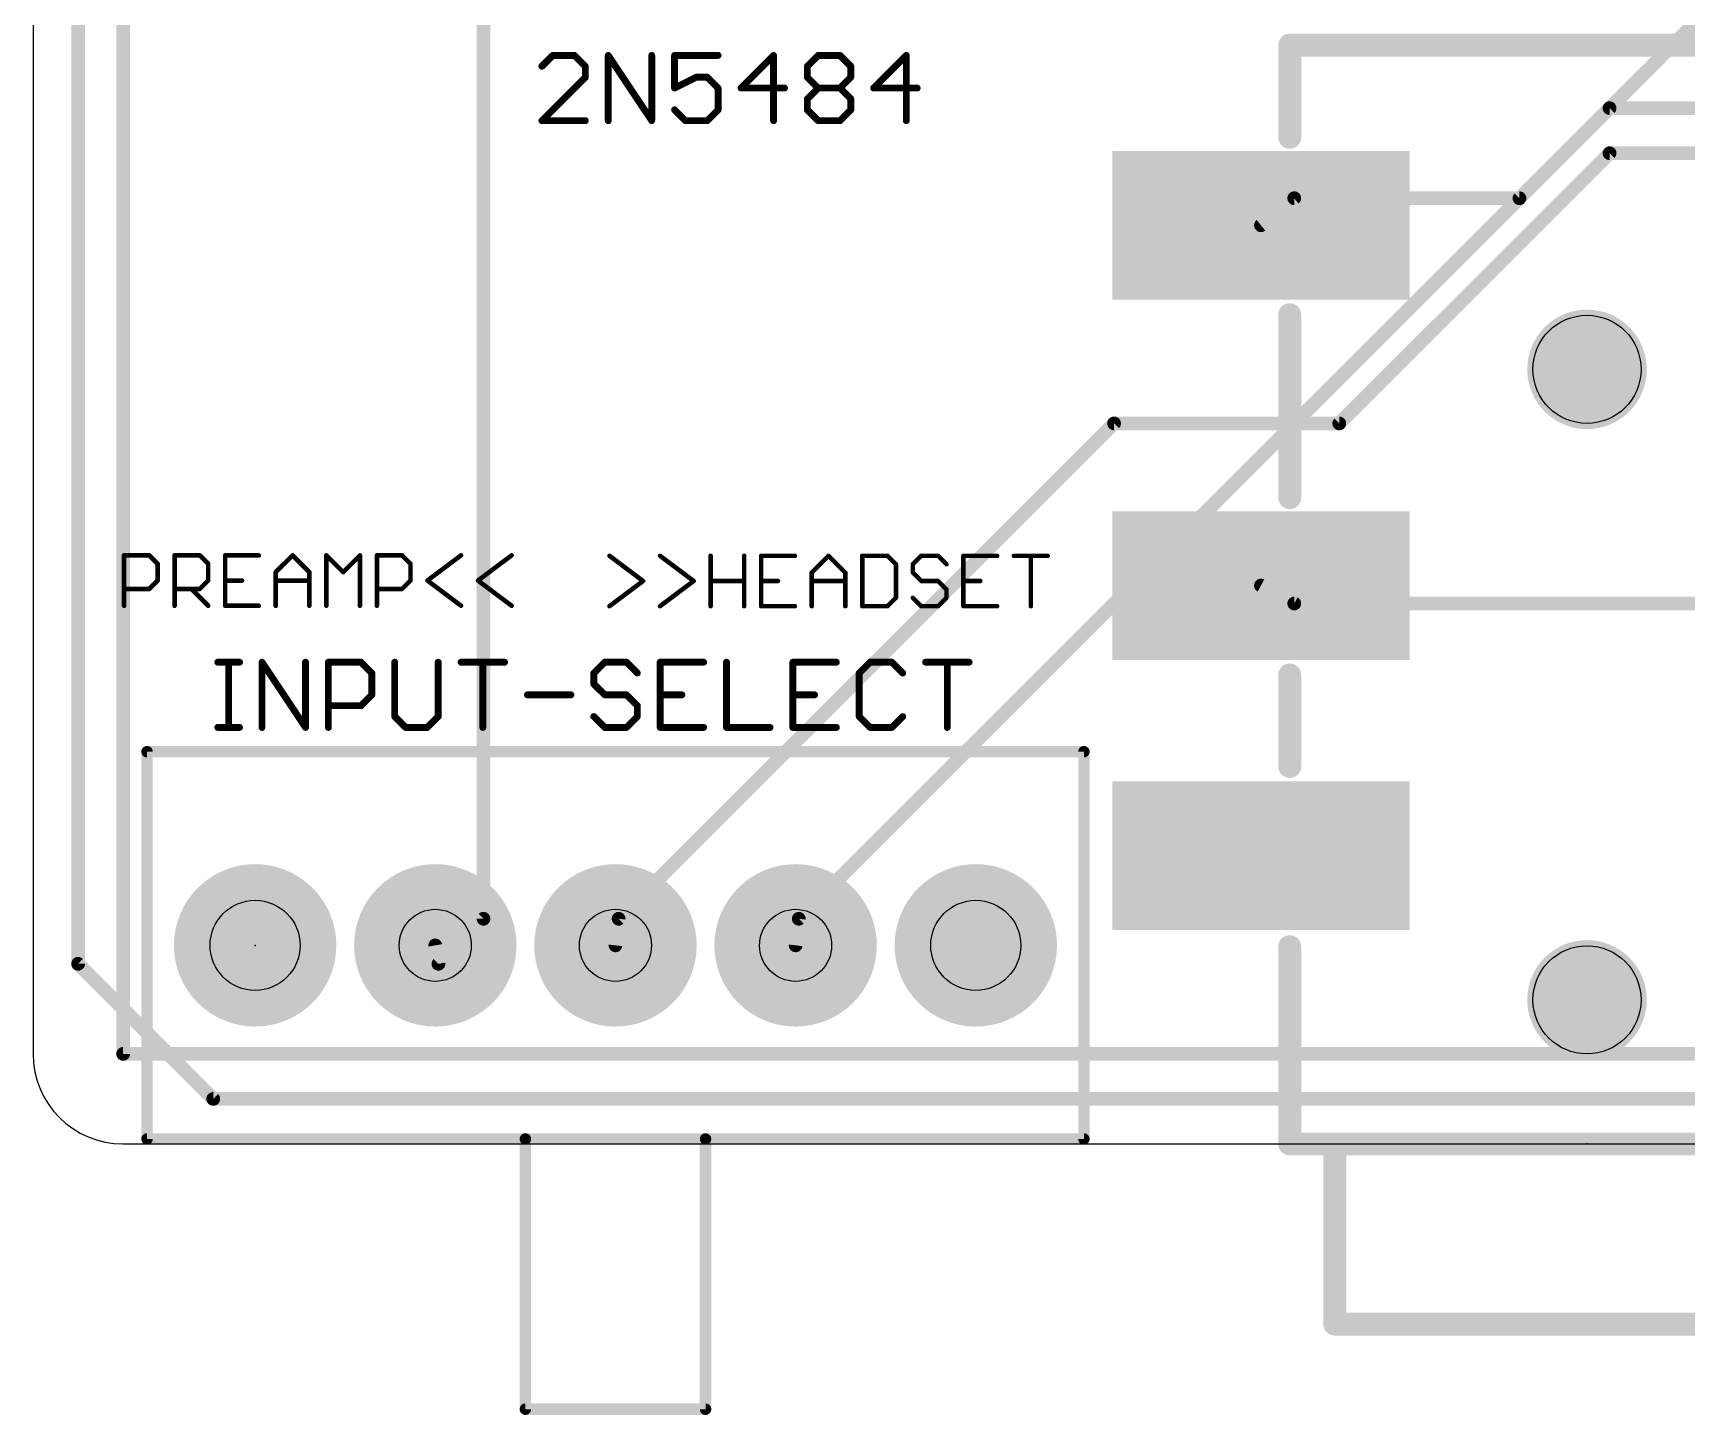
# Model space of a CAD drawing. Extents: x 0 to 63.2, y -3 to 36.
# Drawn here: x 0 to 18.36, y -3.01 to 12.33 of the extents above; entities that cross this region are included whole.
import ezdxf

# ---------------------------------------------------------------- set-up
doc = ezdxf.new("R2010")
doc.units = 0
for name, color, linetype in [('1', 22, 'CONTINUOUS'), ('16', 175, 'CONTINUOUS'), ('17', 82, 'CONTINUOUS'), ('20', 7, 'CONTINUOUS'), ('21', 253, 'CONTINUOUS'), ('23', 7, 'CONTINUOUS'), ('25', 253, 'CONTINUOUS'), ('29', 253, 'CONTINUOUS'), ('30', 253, 'CONTINUOUS'), ('31', 253, 'CONTINUOUS'), ('44', 253, 'CONTINUOUS'), ('51', 253, 'CONTINUOUS')]:
    doc.layers.add(name, color=color, linetype=linetype)

# ---------------------------------------------------------------- blocks, each defined once
blk = doc.blocks.new('RECT')
blk.add_solid([(-0.5, -0.5), (0.5, -0.5), (-0.5, 0.5), (0.5, 0.5)])
blk = doc.blocks.new('ROUNDP')
at = {"const_width": 0.5}
blk.add_lwpolyline([(0, -0.25, 1), (0, 0.25, 1), (0, -0.25)], format="xyb", dxfattribs=at)

msp = doc.modelspace()

# ---------------------------------------------------------------- linework, layer by layer
at = {"layer": '1', "const_width": 0.1524}
for points in [[(1, 29), (1, 1)], [(5, 2.5), (5, 14)], [(19, 13), (16.5, 10.5)], [(14.5, 8), (17.5, 11)], [(17.5, 11), (20.5, 11)], [(14, 10.5), (13.6305, 10.2)], [(16.5, 10.5), (14, 10.5)], [(6.5, 2.5), (12, 8)], [(12, 8), (14.5, 8)], [(14, 6), (13.6305, 6.2)], [(29.5, 6), (14, 6)], [(4.5, 2), (5, 2.5)], [(6.5, 2.5), (6.465, 2.205)], [(4.5, 2), (4.465, 2.205)], [(1, 1), (62, 1)]]:
    msp.add_lwpolyline(points, dxfattribs=at)
at = {"layer": '1', "const_width": 0.0762}
for points in [[(17.5, 11.0381, 1), (17.5, 10.9619)], [(17.5269, 10.9731, 1), (17.4731, 11.0269)], [(14, 10.5381, 1), (14, 10.4619)], [(14.024, 10.4704, 1), (13.976, 10.5296)], [(16.4731, 10.5269, 1), (16.5269, 10.4731)], [(16.5, 10.4619, 1), (16.5, 10.5381)], [(13.6065, 10.2296, 1), (13.6545, 10.1704)], [(12, 8.0381, 1), (12, 7.9619)], [(12.0269, 7.9731, 1), (11.9731, 8.0269)], [(14.4731, 8.0269, 1), (14.5269, 7.9731)], [(14.5, 7.9619, 1), (14.5, 8.0381)], [(13.6486, 6.2335, 1), (13.6124, 6.1665)], [(14, 6.0381, 1), (14, 5.9619)], [(13.9819, 5.9665, 1), (14.0181, 6.0335)], [(5.0269, 2.4731, 1), (4.9731, 2.5269)], [(6.5378, 2.4955, 1), (6.4622, 2.5045)], [(4.9619, 2.5, 1), (5.0381, 2.5)], [(6.4731, 2.5269, 1), (6.5269, 2.4731)], [(4.5026, 2.2114, 1), (4.4274, 2.1986)], [(6.4272, 2.2095, 1), (6.5028, 2.2005)], [(4.4731, 2.0269, 1), (4.5269, 1.9731)], [(4.4624, 1.9936, 1), (4.5376, 2.0064)], [(1, 1.0381, 1), (1, 0.9619)], [(0.9619, 1, 1), (1.0381, 1)]]:
    msp.add_lwpolyline(points, format="xyb", dxfattribs=at)
at = {"layer": '16', "const_width": 0.1524}
for points in [[(1, 28), (1, 1)], [(0.5, 16.5), (0.5, 2)], [(8.5, 2.5), (17.5, 11.5)], [(17.5, 11.5), (34.5, 11.5)], [(8.5, 2.5), (8.465, 2.205)], [(0.5, 2), (2, 0.5)], [(1, 1), (62, 1)], [(2, 0.5), (22, 0.5)]]:
    msp.add_lwpolyline(points, dxfattribs=at)
at = {"layer": '16', "const_width": 0.0762}
for points in [[(17.5, 11.5381, 1), (17.5, 11.4619)], [(17.5269, 11.4731, 1), (17.4731, 11.5269)], [(8.5378, 2.4955, 1), (8.4622, 2.5045)], [(8.4731, 2.5269, 1), (8.5269, 2.4731)], [(8.4272, 2.2095, 1), (8.5028, 2.2005)], [(0.4619, 2, 1), (0.5381, 2)], [(0.5269, 2.0269, 1), (0.4731, 1.9731)], [(1, 1.0381, 1), (1, 0.9619)], [(0.9619, 1, 1), (1.0381, 1)], [(2, 0.5381, 1), (2, 0.4619)], [(1.9731, 0.4731, 1), (2.0269, 0.5269)]]:
    msp.add_lwpolyline(points, format="xyb", dxfattribs=at)
at = {"layer": '20'}
for p, q in [((0, 29), (0, 1)), ((1, 0), (62, 0))]:
    msp.add_line(p, q, dxfattribs=at)
for centre in [(17.25, 8.6), (17.25, 1.6)]:
    msp.add_circle(centre, 0.6, dxfattribs=at)
msp.add_arc((1, 1), 1, 180, 270, dxfattribs=at)
at = {"layer": '21', "const_width": 0.254}
for points in [[(13.95, 12.2), (20.55, 12.2)], [(13.95, 12.2), (13.95, 11.176)], [(13.95, 7.1755), (13.95, 9.2075)], [(13.95, 4.191), (13.95, 5.207)], [(13.95, 0.5), (13.95, 2.1907)]]:
    msp.add_lwpolyline(points, dxfattribs=at)
at = {"layer": '21', "const_width": 0.127}
for points in [[(13.95, 12.2635, 1), (13.95, 12.1365)], [(14.0135, 12.2, 1), (13.8865, 12.2)], [(13.8865, 11.176, 1), (14.0135, 11.176)], [(14.0135, 9.2075, 1), (13.8865, 9.2075)], [(13.8865, 7.1755, 1), (14.0135, 7.1755)], [(14.0135, 5.207, 1), (13.8865, 5.207)], [(13.8865, 4.191, 1), (14.0135, 4.191)], [(14.0135, 2.1907, 1), (13.8865, 2.1907)], [(13.8865, 0.5, 1), (14.0135, 0.5)]]:
    msp.add_lwpolyline(points, format="xyb", dxfattribs=at)
at = {"layer": '23'}
for p in [(2.465, 2.205), (17.25, 0)]:
    msp.add_point(p, dxfattribs=at)
at = {"layer": '25'}
for points, const_width in [([(5.7688, 12.0855), (5.6481, 11.9648)], 0.0762), ([(6.0103, 12.0855), (5.7688, 12.0855)], 0.0762), ([(6.131, 11.9648), (6.0103, 12.0855)], 0.0762), ([(6.3847, 11.3611), (6.3847, 12.0855)], 0.0762), ([(6.3847, 12.0855), (6.8677, 11.3611)], 0.0762), ([(6.8677, 11.3611), (6.8677, 12.0855)], 0.0762), ([(7.6043, 12.0855), (7.1214, 12.0855)], 0.0762), ([(7.1214, 12.0855), (7.1214, 11.7233)], 0.0762), ([(8.2202, 12.0855), (7.858, 11.7233)], 0.0762), ([(8.2202, 11.3611), (8.2202, 12.0855)], 0.0762), ([(8.5946, 11.9648), (8.7153, 12.0855)], 0.0762), ([(8.7153, 12.0855), (8.9568, 12.0855)], 0.0762), ([(8.9568, 12.0855), (9.0776, 11.9648)], 0.0762), ([(9.6935, 12.0855), (9.3312, 11.7233)], 0.0762), ([(9.6935, 11.3611), (9.6935, 12.0855)], 0.0762), ([(6.131, 11.844), (6.131, 11.9648)], 0.0762), ([(8.5946, 11.844), (8.5946, 11.9648)], 0.0762), ([(9.0776, 11.9648), (9.0776, 11.844)], 0.0762), ([(5.6481, 11.3611), (6.131, 11.844)], 0.0762), ([(7.1214, 11.7233), (7.3628, 11.844)], 0.0762), ([(7.3628, 11.844), (7.4836, 11.844)], 0.0762), ([(7.4836, 11.844), (7.6043, 11.7233)], 0.0762), ([(7.6043, 11.7233), (7.6043, 11.4818)], 0.0762), ([(7.858, 11.7233), (8.3409, 11.7233)], 0.0762), ([(8.7153, 11.7233), (8.5946, 11.844)], 0.0762), ([(8.5946, 11.6026), (8.7153, 11.7233)], 0.0762), ([(8.7153, 11.7233), (8.9568, 11.7233)], 0.0762), ([(9.0776, 11.844), (8.9568, 11.7233)], 0.0762), ([(8.9568, 11.7233), (9.0776, 11.6026)], 0.0762), ([(9.3312, 11.7233), (9.8142, 11.7233)], 0.0762), ([(8.5946, 11.4818), (8.5946, 11.6026)], 0.0762), ([(9.0776, 11.6026), (9.0776, 11.4818)], 0.0762), ([(6.131, 11.3611), (5.6481, 11.3611)], 0.0762), ([(7.2421, 11.3611), (7.1214, 11.4818)], 0.0762), ([(7.4836, 11.3611), (7.2421, 11.3611)], 0.0762), ([(7.6043, 11.4818), (7.4836, 11.3611)], 0.0762), ([(8.7153, 11.3611), (8.5946, 11.4818)], 0.0762), ([(8.9568, 11.3611), (8.7153, 11.3611)], 0.0762), ([(9.0776, 11.4818), (8.9568, 11.3611)], 0.0762), ([(1.0099, 5.9756), (1.0099, 6.5349)], 0.0508), ([(1.0099, 6.5349), (1.2895, 6.5349)], 0.0508), ([(1.2895, 6.5349), (1.3828, 6.4417)], 0.0508), ([(1.3828, 6.4417), (1.3828, 6.2552)], 0.0508), ([(1.5712, 5.9756), (1.5712, 6.5349)], 0.0508), ([(1.5712, 6.5349), (1.8509, 6.5349)], 0.0508), ([(1.8509, 6.5349), (1.9441, 6.4417)], 0.0508), ([(1.9441, 6.4417), (1.9441, 6.2552)], 0.0508), ([(2.5054, 6.5349), (2.1325, 6.5349)], 0.0508), ([(2.1325, 6.5349), (2.1325, 5.9756)], 0.0508), ([(2.6938, 6.3485), (2.8803, 6.5349)], 0.0508), ([(2.8803, 6.5349), (3.0667, 6.3485)], 0.0508), ([(3.2551, 5.9756), (3.2551, 6.5349)], 0.0508), ([(3.2551, 6.5349), (3.4416, 6.3485)], 0.0508), ([(3.4416, 6.3485), (3.628, 6.5349)], 0.0508), ([(3.628, 6.5349), (3.628, 5.9756)], 0.0508), ([(3.8165, 5.9756), (3.8165, 6.5349)], 0.0508), ([(3.8165, 6.5349), (4.0961, 6.5349)], 0.0508), ([(4.0961, 6.5349), (4.1893, 6.4417)], 0.0508), ([(4.1893, 6.4417), (4.1893, 6.2552)], 0.0508), ([(4.7506, 6.5349), (4.3778, 6.2552)], 0.0508), ([(5.3119, 6.5349), (4.9391, 6.2552)], 0.0508), ([(6.3986, 6.5299), (6.7714, 6.2502)], 0.0508), ([(6.9599, 6.5299), (7.3328, 6.2502)], 0.0508), ([(7.5212, 5.9706), (7.5212, 6.5299)], 0.0508), ([(7.8941, 6.5299), (7.8941, 5.9706)], 0.0508), ([(8.4554, 6.5299), (8.0825, 6.5299)], 0.0508), ([(8.0825, 6.5299), (8.0825, 5.9706)], 0.0508), ([(8.6438, 6.3435), (8.8303, 6.5299)], 0.0508), ([(8.8303, 6.5299), (9.0167, 6.3435)], 0.0508), ([(9.2051, 6.5299), (9.2051, 5.9706)], 0.0508), ([(9.4848, 6.5299), (9.2051, 6.5299)], 0.0508), ([(9.578, 6.4367), (9.4848, 6.5299)], 0.0508), ([(9.578, 6.0638), (9.578, 6.4367)], 0.0508), ([(9.8597, 6.5299), (9.7665, 6.4367)], 0.0508), ([(9.7665, 6.4367), (9.7665, 6.3435)], 0.0508), ([(10.0461, 6.5299), (9.8597, 6.5299)], 0.0508), ([(10.1393, 6.4367), (10.0461, 6.5299)], 0.0508), ([(10.7006, 6.5299), (10.3278, 6.5299)], 0.0508), ([(10.3278, 6.5299), (10.3278, 5.9706)], 0.0508), ([(10.8891, 6.5299), (11.2619, 6.5299)], 0.0508), ([(11.0755, 5.9706), (11.0755, 6.5299)], 0.0508), ([(1.3828, 6.2552), (1.2895, 6.162)], 0.0508), ([(1.9441, 6.2552), (1.8509, 6.162)], 0.0508), ([(2.1325, 6.2552), (2.319, 6.2552)], 0.0508), ([(2.6938, 5.9756), (2.6938, 6.3485)], 0.0508), ([(2.6938, 6.2552), (3.0667, 6.2552)], 0.0508), ([(3.0667, 6.3485), (3.0667, 5.9756)], 0.0508), ([(4.1893, 6.2552), (4.0961, 6.162)], 0.0508), ([(4.3778, 6.2552), (4.7506, 5.9756)], 0.0508), ([(4.9391, 6.2552), (5.3119, 5.9756)], 0.0508), ([(6.7714, 6.2502), (6.3986, 5.9706)], 0.0508), ([(7.3328, 6.2502), (6.9599, 5.9706)], 0.0508), ([(7.5212, 6.2502), (7.8941, 6.2502)], 0.0508), ([(8.0825, 6.2502), (8.269, 6.2502)], 0.0508), ([(8.6438, 5.9706), (8.6438, 6.3435)], 0.0508), ([(8.6438, 6.2502), (9.0167, 6.2502)], 0.0508), ([(9.0167, 6.3435), (9.0167, 5.9706)], 0.0508), ([(9.7665, 6.3435), (9.8597, 6.2502)], 0.0508), ([(9.8597, 6.2502), (10.0461, 6.2502)], 0.0508), ([(10.0461, 6.2502), (10.1393, 6.157)], 0.0508), ([(10.3278, 6.2502), (10.5142, 6.2502)], 0.0508), ([(1.2895, 6.162), (1.0099, 6.162)], 0.0508), ([(1.8509, 6.162), (1.5712, 6.162)], 0.0508), ([(1.7576, 6.162), (1.9441, 5.9756)], 0.0508), ([(4.0961, 6.162), (3.8165, 6.162)], 0.0508), ([(9.4848, 5.9706), (9.578, 6.0638)], 0.0508), ([(9.8597, 5.9706), (9.7665, 6.0638)], 0.0508), ([(10.1393, 6.0638), (10.0461, 5.9706)], 0.0508), ([(10.1393, 6.157), (10.1393, 6.0638)], 0.0508), ([(2.1325, 5.9756), (2.5054, 5.9756)], 0.0508), ([(8.0825, 5.9706), (8.4554, 5.9706)], 0.0508), ([(9.2051, 5.9706), (9.4848, 5.9706)], 0.0508), ([(10.0461, 5.9706), (9.8597, 5.9706)], 0.0508), ([(10.3278, 5.9706), (10.7006, 5.9706)], 0.0508), ([(2.0503, 5.3487), (2.2918, 5.3487)], 0.0762), ([(2.171, 4.6243), (2.171, 5.3487)], 0.0762), ([(2.5414, 4.6243), (2.5414, 5.3487)], 0.0762), ([(2.5414, 5.3487), (3.0243, 4.6243)], 0.0762), ([(3.0243, 4.6243), (3.0243, 5.3487)], 0.0762), ([(3.278, 4.6243), (3.278, 5.3487)], 0.0762), ([(3.278, 5.3487), (3.6402, 5.3487)], 0.0762), ([(3.6402, 5.3487), (3.7609, 5.228)], 0.0762), ([(4.0146, 5.3487), (4.0146, 4.745)], 0.0762), ([(4.4976, 4.745), (4.4976, 5.3487)], 0.0762), ([(4.7513, 5.3487), (5.2342, 5.3487)], 0.0762), ([(4.9927, 4.6243), (4.9927, 5.3487)], 0.0762), ([(6.3453, 5.3487), (6.2245, 5.228)], 0.0762), ([(6.5867, 5.3487), (6.3453, 5.3487)], 0.0762), ([(6.7075, 5.228), (6.5867, 5.3487)], 0.0762), ([(7.4441, 5.3487), (6.9611, 5.3487)], 0.0762), ([(6.9611, 5.3487), (6.9611, 4.6243)], 0.0762), ([(7.6978, 5.3487), (7.6978, 4.6243)], 0.0762), ([(8.9173, 5.3487), (8.4344, 5.3487)], 0.0762), ([(8.4344, 5.3487), (8.4344, 4.6243)], 0.0762), ([(9.2918, 5.3487), (9.171, 5.228)], 0.0762), ([(9.5332, 5.3487), (9.2918, 5.3487)], 0.0762), ([(9.654, 5.228), (9.5332, 5.3487)], 0.0762), ([(9.9077, 5.3487), (10.3906, 5.3487)], 0.0762), ([(10.1491, 4.6243), (10.1491, 5.3487)], 0.0762), ([(3.7609, 5.228), (3.7609, 4.9865)], 0.0762), ([(6.2245, 5.228), (6.2245, 5.1072)], 0.0762), ([(6.2245, 5.1072), (6.3453, 4.9865)], 0.0762), ([(9.171, 5.228), (9.171, 4.745)], 0.0762), ([(3.7609, 4.9865), (3.6402, 4.8658)], 0.0762), ([(5.4879, 4.9865), (5.9708, 4.9865)], 0.0762), ([(6.3453, 4.9865), (6.5867, 4.9865)], 0.0762), ([(6.5867, 4.9865), (6.7075, 4.8658)], 0.0762), ([(6.9611, 4.9865), (7.2026, 4.9865)], 0.0762), ([(8.4344, 4.9865), (8.6759, 4.9865)], 0.0762), ([(3.6402, 4.8658), (3.278, 4.8658)], 0.0762), ([(4.0146, 4.745), (4.1354, 4.6243)], 0.0762), ([(4.3768, 4.6243), (4.4976, 4.745)], 0.0762), ([(6.3453, 4.6243), (6.2245, 4.745)], 0.0762), ([(6.7075, 4.745), (6.5867, 4.6243)], 0.0762), ([(6.7075, 4.8658), (6.7075, 4.745)], 0.0762), ([(9.171, 4.745), (9.2918, 4.6243)], 0.0762), ([(9.5332, 4.6243), (9.654, 4.745)], 0.0762), ([(2.0503, 4.6243), (2.2918, 4.6243)], 0.0762), ([(4.1354, 4.6243), (4.3768, 4.6243)], 0.0762), ([(6.5867, 4.6243), (6.3453, 4.6243)], 0.0762), ([(6.9611, 4.6243), (7.4441, 4.6243)], 0.0762), ([(7.6978, 4.6243), (8.1807, 4.6243)], 0.0762), ([(8.4344, 4.6243), (8.9173, 4.6243)], 0.0762), ([(9.2918, 4.6243), (9.5332, 4.6243)], 0.0762), ([(11.665, 4.355), (1.265, 4.355)], 0.127), ([(1.265, 4.355), (1.265, 0.055)], 0.127), ([(11.665, 0.055), (11.665, 4.355)], 0.127), ([(1.265, 0.055), (5.465, 0.055)], 0.127), ([(5.465, 0.055), (7.465, 0.055)], 0.127), ([(5.465, 0.055), (5.465, -2.945)], 0.127), ([(7.465, 0.055), (11.665, 0.055)], 0.127), ([(7.465, -2.945), (7.465, 0.055)], 0.127), ([(5.465, -2.945), (7.465, -2.945)], 0.127)]:
    msp.add_lwpolyline(points, dxfattribs=dict(at, const_width=const_width))
for points, const_width in [([(5.7688, 12.1046, 1), (5.7688, 12.0665)], 0.0381), ([(5.7823, 12.072, 1), (5.7554, 12.099)], 0.0381), ([(6.0238, 12.099, 1), (5.9968, 12.072)], 0.0381), ([(6.0103, 12.0665, 1), (6.0103, 12.1046)], 0.0381), ([(6.4038, 12.0855, 1), (6.3657, 12.0855)], 0.0381), ([(6.4006, 12.0961, 1), (6.3689, 12.075)], 0.0381), ([(6.8867, 12.0855, 1), (6.8486, 12.0855)], 0.0381), ([(7.1404, 12.0855, 1), (7.1023, 12.0855)], 0.0381), ([(7.1214, 12.1046, 1), (7.1214, 12.0665)], 0.0381), ([(7.6043, 12.0665, 1), (7.6043, 12.1046)], 0.0381), ([(8.2392, 12.0855, 1), (8.2011, 12.0855)], 0.0381), ([(8.2337, 12.072, 1), (8.2067, 12.099)], 0.0381), ([(8.7153, 12.1046, 1), (8.7153, 12.0665)], 0.0381), ([(8.7288, 12.072, 1), (8.7019, 12.099)], 0.0381), ([(8.9703, 12.099, 1), (8.9434, 12.072)], 0.0381), ([(8.9568, 12.0665, 1), (8.9568, 12.1046)], 0.0381), ([(9.7125, 12.0855, 1), (9.6744, 12.0855)], 0.0381), ([(9.7069, 12.072, 1), (9.68, 12.099)], 0.0381), ([(5.6346, 11.9783, 1), (5.6616, 11.9513)], 0.0381), ([(6.1501, 11.9648, 1), (6.112, 11.9648)], 0.0381), ([(6.1176, 11.9513, 1), (6.1445, 11.9783)], 0.0381), ([(8.6137, 11.9648, 1), (8.5756, 11.9648)], 0.0381), ([(8.5811, 11.9783, 1), (8.6081, 11.9513)], 0.0381), ([(9.0966, 11.9648, 1), (9.0585, 11.9648)], 0.0381), ([(9.0641, 11.9513, 1), (9.091, 11.9783)], 0.0381), ([(6.112, 11.844, 1), (6.1501, 11.844)], 0.0381), ([(6.1445, 11.8306, 1), (6.1176, 11.8575)], 0.0381), ([(7.1128, 11.7403, 1), (7.1299, 11.7063)], 0.0381), ([(7.3628, 11.8631, 1), (7.3628, 11.825)], 0.0381), ([(7.3713, 11.827, 1), (7.3543, 11.8611)], 0.0381), ([(7.497, 11.8575, 1), (7.4701, 11.8306)], 0.0381), ([(7.4836, 11.825, 1), (7.4836, 11.8631)], 0.0381), ([(7.6234, 11.7233, 1), (7.5853, 11.7233)], 0.0381), ([(7.5908, 11.7098, 1), (7.6178, 11.7368)], 0.0381), ([(7.858, 11.7424, 1), (7.858, 11.7043)], 0.0381), ([(7.8445, 11.7368, 1), (7.8715, 11.7098)], 0.0381), ([(8.3409, 11.7043, 1), (8.3409, 11.7424)], 0.0381), ([(8.6081, 11.8575, 1), (8.5811, 11.8306)], 0.0381), ([(8.5756, 11.844, 1), (8.6137, 11.844)], 0.0381), ([(8.7153, 11.7424, 1), (8.7153, 11.7043)], 0.0381), ([(8.7288, 11.7098, 1), (8.7019, 11.7368)], 0.0381), ([(8.7019, 11.7098, 1), (8.7288, 11.7368)], 0.0381), ([(8.9703, 11.7368, 1), (8.9434, 11.7098)], 0.0381), ([(8.9434, 11.7368, 1), (8.9703, 11.7098)], 0.0381), ([(8.9568, 11.7043, 1), (8.9568, 11.7424)], 0.0381), ([(9.0585, 11.844, 1), (9.0966, 11.844)], 0.0381), ([(9.091, 11.8306, 1), (9.0641, 11.8575)], 0.0381), ([(9.3312, 11.7424, 1), (9.3312, 11.7043)], 0.0381), ([(9.3178, 11.7368, 1), (9.3447, 11.7098)], 0.0381), ([(9.8142, 11.7043, 1), (9.8142, 11.7424)], 0.0381), ([(7.1023, 11.7233, 1), (7.1404, 11.7233)], 0.0381), ([(8.6137, 11.6026, 1), (8.5756, 11.6026)], 0.0381), ([(8.5811, 11.616, 1), (8.6081, 11.5891)], 0.0381), ([(9.0966, 11.6026, 1), (9.0585, 11.6026)], 0.0381), ([(9.0641, 11.5891, 1), (9.091, 11.616)], 0.0381), ([(5.6481, 11.3802, 1), (5.6481, 11.3421)], 0.0381), ([(5.6346, 11.3746, 1), (5.6616, 11.3476)], 0.0381), ([(6.131, 11.3421, 1), (6.131, 11.3802)], 0.0381), ([(6.8518, 11.3505, 1), (6.8835, 11.3717)], 0.0381), ([(7.1348, 11.4953, 1), (7.1079, 11.4684)], 0.0381), ([(7.2421, 11.3802, 1), (7.2421, 11.3421)], 0.0381), ([(7.2286, 11.3476, 1), (7.2556, 11.3746)], 0.0381), ([(7.4701, 11.3746, 1), (7.497, 11.3476)], 0.0381), ([(7.4836, 11.3421, 1), (7.4836, 11.3802)], 0.0381), ([(7.5853, 11.4818, 1), (7.6234, 11.4818)], 0.0381), ([(7.6178, 11.4684, 1), (7.5908, 11.4953)], 0.0381), ([(8.6081, 11.4953, 1), (8.5811, 11.4684)], 0.0381), ([(8.5756, 11.4818, 1), (8.6137, 11.4818)], 0.0381), ([(8.7153, 11.3802, 1), (8.7153, 11.3421)], 0.0381), ([(8.7019, 11.3476, 1), (8.7288, 11.3746)], 0.0381), ([(8.9434, 11.3746, 1), (8.9703, 11.3476)], 0.0381), ([(8.9568, 11.3421, 1), (8.9568, 11.3802)], 0.0381), ([(9.0585, 11.4818, 1), (9.0966, 11.4818)], 0.0381), ([(9.091, 11.4684, 1), (9.0641, 11.4953)], 0.0381), ([(6.3657, 11.3611, 1), (6.4038, 11.3611)], 0.0381), ([(6.8486, 11.3611, 1), (6.8867, 11.3611)], 0.0381), ([(8.2011, 11.3611, 1), (8.2392, 11.3611)], 0.0381), ([(9.6744, 11.3611, 1), (9.7125, 11.3611)], 0.0381), ([(1.0226, 6.5349, 1), (0.9972, 6.5349)], 0.0254), ([(1.0099, 6.5476, 1), (1.0099, 6.5222)], 0.0254), ([(1.2985, 6.5439, 1), (1.2806, 6.5259)], 0.0254), ([(1.2895, 6.5222, 1), (1.2895, 6.5476)], 0.0254), ([(1.3955, 6.4417, 1), (1.3701, 6.4417)], 0.0254), ([(1.3738, 6.4327, 1), (1.3917, 6.4506)], 0.0254), ([(1.5839, 6.5349, 1), (1.5585, 6.5349)], 0.0254), ([(1.5712, 6.5476, 1), (1.5712, 6.5222)], 0.0254), ([(1.8598, 6.5439, 1), (1.8419, 6.5259)], 0.0254), ([(1.8509, 6.5222, 1), (1.8509, 6.5476)], 0.0254), ([(1.9568, 6.4417, 1), (1.9314, 6.4417)], 0.0254), ([(1.9351, 6.4327, 1), (1.953, 6.4506)], 0.0254), ([(2.1325, 6.5476, 1), (2.1325, 6.5222)], 0.0254), ([(2.1452, 6.5349, 1), (2.1198, 6.5349)], 0.0254), ([(2.5054, 6.5222, 1), (2.5054, 6.5476)], 0.0254), ([(2.8892, 6.5439, 1), (2.8713, 6.5259)], 0.0254), ([(2.8892, 6.5259, 1), (2.8713, 6.5439)], 0.0254), ([(3.2678, 6.5349, 1), (3.2424, 6.5349)], 0.0254), ([(3.2641, 6.5439, 1), (3.2462, 6.5259)], 0.0254), ([(3.6407, 6.5349, 1), (3.6153, 6.5349)], 0.0254), ([(3.637, 6.5259, 1), (3.619, 6.5439)], 0.0254), ([(3.8292, 6.5349, 1), (3.8038, 6.5349)], 0.0254), ([(3.8165, 6.5476, 1), (3.8165, 6.5222)], 0.0254), ([(4.1051, 6.5439, 1), (4.0871, 6.5259)], 0.0254), ([(4.0961, 6.5222, 1), (4.0961, 6.5476)], 0.0254), ([(4.202, 6.4417, 1), (4.1766, 6.4417)], 0.0254), ([(4.1803, 6.4327, 1), (4.1983, 6.4506)], 0.0254), ([(4.7582, 6.5247, 1), (4.743, 6.545)], 0.0254), ([(5.3195, 6.5247, 1), (5.3043, 6.545)], 0.0254), ([(6.4062, 6.54, 1), (6.391, 6.5197)], 0.0254), ([(6.9675, 6.54, 1), (6.9523, 6.5197)], 0.0254), ([(7.5339, 6.5299, 1), (7.5085, 6.5299)], 0.0254), ([(7.9068, 6.5299, 1), (7.8814, 6.5299)], 0.0254), ([(8.0825, 6.5426, 1), (8.0825, 6.5172)], 0.0254), ([(8.0952, 6.5299, 1), (8.0698, 6.5299)], 0.0254), ([(8.4554, 6.5172, 1), (8.4554, 6.5426)], 0.0254), ([(8.8392, 6.5389, 1), (8.8213, 6.5209)], 0.0254), ([(8.8392, 6.5209, 1), (8.8213, 6.5389)], 0.0254), ([(9.2178, 6.5299, 1), (9.1924, 6.5299)], 0.0254), ([(9.2051, 6.5426, 1), (9.2051, 6.5172)], 0.0254), ([(9.4938, 6.5389, 1), (9.4758, 6.5209)], 0.0254), ([(9.4848, 6.5172, 1), (9.4848, 6.5426)], 0.0254), ([(9.5907, 6.4367, 1), (9.5653, 6.4367)], 0.0254), ([(9.569, 6.4277, 1), (9.587, 6.4456)], 0.0254), ([(9.7792, 6.4367, 1), (9.7538, 6.4367)], 0.0254), ([(9.7575, 6.4456, 1), (9.7754, 6.4277)], 0.0254), ([(9.8597, 6.5426, 1), (9.8597, 6.5172)], 0.0254), ([(9.8686, 6.5209, 1), (9.8507, 6.5389)], 0.0254), ([(10.0551, 6.5389, 1), (10.0371, 6.5209)], 0.0254), ([(10.0461, 6.5172, 1), (10.0461, 6.5426)], 0.0254), ([(10.1303, 6.4277, 1), (10.1483, 6.4456)], 0.0254), ([(10.3278, 6.5426, 1), (10.3278, 6.5172)], 0.0254), ([(10.3405, 6.5299, 1), (10.3151, 6.5299)], 0.0254), ([(10.7006, 6.5172, 1), (10.7006, 6.5426)], 0.0254), ([(10.8891, 6.5426, 1), (10.8891, 6.5172)], 0.0254), ([(11.0882, 6.5299, 1), (11.0628, 6.5299)], 0.0254), ([(11.2619, 6.5172, 1), (11.2619, 6.5426)], 0.0254), ([(1.3701, 6.2552, 1), (1.3955, 6.2552)], 0.0254), ([(1.3917, 6.2463, 1), (1.3738, 6.2642)], 0.0254), ([(1.9314, 6.2552, 1), (1.9568, 6.2552)], 0.0254), ([(1.953, 6.2463, 1), (1.9351, 6.2642)], 0.0254), ([(2.1325, 6.2679, 1), (2.1325, 6.2425)], 0.0254), ([(2.319, 6.2425, 1), (2.319, 6.2679)], 0.0254), ([(2.7065, 6.3485, 1), (2.6811, 6.3485)], 0.0254), ([(2.6938, 6.2679, 1), (2.6938, 6.2425)], 0.0254), ([(2.6849, 6.3574, 1), (2.7028, 6.3395)], 0.0254), ([(3.0794, 6.3485, 1), (3.054, 6.3485)], 0.0254), ([(3.0577, 6.3395, 1), (3.0757, 6.3574)], 0.0254), ([(3.0667, 6.2425, 1), (3.0667, 6.2679)], 0.0254), ([(3.4326, 6.3574, 1), (3.4505, 6.3395)], 0.0254), ([(3.4326, 6.3395, 1), (3.4505, 6.3574)], 0.0254), ([(4.1766, 6.2552, 1), (4.202, 6.2552)], 0.0254), ([(4.1983, 6.2463, 1), (4.1803, 6.2642)], 0.0254), ([(4.3854, 6.2654, 1), (4.3701, 6.2451)], 0.0254), ([(4.3701, 6.2654, 1), (4.3854, 6.2451)], 0.0254), ([(4.9467, 6.2654, 1), (4.9315, 6.2451)], 0.0254), ([(4.9315, 6.2654, 1), (4.9467, 6.2451)], 0.0254), ([(6.7791, 6.2401, 1), (6.7638, 6.2604)], 0.0254), ([(6.7638, 6.2401, 1), (6.7791, 6.2604)], 0.0254), ([(7.3404, 6.2401, 1), (7.3251, 6.2604)], 0.0254), ([(7.3251, 6.2401, 1), (7.3404, 6.2604)], 0.0254), ([(7.5212, 6.2629, 1), (7.5212, 6.2375)], 0.0254), ([(7.8941, 6.2375, 1), (7.8941, 6.2629)], 0.0254), ([(8.0825, 6.2629, 1), (8.0825, 6.2375)], 0.0254), ([(8.269, 6.2375, 1), (8.269, 6.2629)], 0.0254), ([(8.6565, 6.3435, 1), (8.6311, 6.3435)], 0.0254), ([(8.6438, 6.2629, 1), (8.6438, 6.2375)], 0.0254), ([(8.6349, 6.3524, 1), (8.6528, 6.3345)], 0.0254), ([(9.0294, 6.3435, 1), (9.004, 6.3435)], 0.0254), ([(9.0077, 6.3345, 1), (9.0257, 6.3524)], 0.0254), ([(9.0167, 6.2375, 1), (9.0167, 6.2629)], 0.0254), ([(9.7754, 6.3524, 1), (9.7575, 6.3345)], 0.0254), ([(9.7538, 6.3435, 1), (9.7792, 6.3435)], 0.0254), ([(9.8597, 6.2629, 1), (9.8597, 6.2375)], 0.0254), ([(9.8507, 6.2413, 1), (9.8686, 6.2592)], 0.0254), ([(10.0551, 6.2592, 1), (10.0371, 6.2413)], 0.0254), ([(10.0461, 6.2375, 1), (10.0461, 6.2629)], 0.0254), ([(10.3278, 6.2629, 1), (10.3278, 6.2375)], 0.0254), ([(10.5142, 6.2375, 1), (10.5142, 6.2629)], 0.0254), ([(1.0099, 6.1747, 1), (1.0099, 6.1493)], 0.0254), ([(1.2806, 6.171, 1), (1.2985, 6.153)], 0.0254), ([(1.2895, 6.1493, 1), (1.2895, 6.1747)], 0.0254), ([(1.5712, 6.1747, 1), (1.5712, 6.1493)], 0.0254), ([(1.7666, 6.171, 1), (1.7487, 6.153)], 0.0254), ([(1.8419, 6.171, 1), (1.8598, 6.153)], 0.0254), ([(1.8509, 6.1493, 1), (1.8509, 6.1747)], 0.0254), ([(3.8165, 6.1747, 1), (3.8165, 6.1493)], 0.0254), ([(4.0871, 6.171, 1), (4.1051, 6.153)], 0.0254), ([(4.0961, 6.1493, 1), (4.0961, 6.1747)], 0.0254), ([(9.5653, 6.0638, 1), (9.5907, 6.0638)], 0.0254), ([(9.587, 6.0548, 1), (9.569, 6.0728)], 0.0254), ([(9.7754, 6.0728, 1), (9.7575, 6.0548)], 0.0254), ([(10.152, 6.157, 1), (10.1266, 6.157)], 0.0254), ([(10.1266, 6.0638, 1), (10.152, 6.0638)], 0.0254), ([(10.1303, 6.148, 1), (10.1483, 6.166)], 0.0254), ([(10.1483, 6.0548, 1), (10.1303, 6.0728)], 0.0254), ([(0.9972, 5.9756, 1), (1.0226, 5.9756)], 0.0254), ([(1.5585, 5.9756, 1), (1.5839, 5.9756)], 0.0254), ([(1.9351, 5.9666, 1), (1.953, 5.9846)], 0.0254), ([(2.1325, 5.9883, 1), (2.1325, 5.9629)], 0.0254), ([(2.1198, 5.9756, 1), (2.1452, 5.9756)], 0.0254), ([(2.5054, 5.9629, 1), (2.5054, 5.9883)], 0.0254), ([(2.6811, 5.9756, 1), (2.7065, 5.9756)], 0.0254), ([(3.054, 5.9756, 1), (3.0794, 5.9756)], 0.0254), ([(3.2424, 5.9756, 1), (3.2678, 5.9756)], 0.0254), ([(3.6153, 5.9756, 1), (3.6407, 5.9756)], 0.0254), ([(3.8038, 5.9756, 1), (3.8292, 5.9756)], 0.0254), ([(4.743, 5.9654, 1), (4.7582, 5.9858)], 0.0254), ([(5.3043, 5.9654, 1), (5.3195, 5.9858)], 0.0254), ([(6.391, 5.9808, 1), (6.4062, 5.9604)], 0.0254), ([(6.9523, 5.9808, 1), (6.9675, 5.9604)], 0.0254), ([(7.5085, 5.9706, 1), (7.5339, 5.9706)], 0.0254), ([(7.8814, 5.9706, 1), (7.9068, 5.9706)], 0.0254), ([(8.0825, 5.9833, 1), (8.0825, 5.9579)], 0.0254), ([(8.0698, 5.9706, 1), (8.0952, 5.9706)], 0.0254), ([(8.4554, 5.9579, 1), (8.4554, 5.9833)], 0.0254), ([(8.6311, 5.9706, 1), (8.6565, 5.9706)], 0.0254), ([(9.004, 5.9706, 1), (9.0294, 5.9706)], 0.0254), ([(9.2051, 5.9833, 1), (9.2051, 5.9579)], 0.0254), ([(9.1924, 5.9706, 1), (9.2178, 5.9706)], 0.0254), ([(9.4758, 5.9796, 1), (9.4938, 5.9616)], 0.0254), ([(9.4848, 5.9579, 1), (9.4848, 5.9833)], 0.0254), ([(9.8597, 5.9833, 1), (9.8597, 5.9579)], 0.0254), ([(9.8507, 5.9616, 1), (9.8686, 5.9796)], 0.0254), ([(10.0371, 5.9796, 1), (10.0551, 5.9616)], 0.0254), ([(10.0461, 5.9579, 1), (10.0461, 5.9833)], 0.0254), ([(10.3278, 5.9833, 1), (10.3278, 5.9579)], 0.0254), ([(10.3151, 5.9706, 1), (10.3405, 5.9706)], 0.0254), ([(10.7006, 5.9579, 1), (10.7006, 5.9833)], 0.0254), ([(11.0628, 5.9706, 1), (11.0882, 5.9706)], 0.0254), ([(2.0503, 5.3678, 1), (2.0503, 5.3297)], 0.0381), ([(2.1901, 5.3487, 1), (2.152, 5.3487)], 0.0381), ([(2.2918, 5.3297, 1), (2.2918, 5.3678)], 0.0381), ([(2.5604, 5.3487, 1), (2.5223, 5.3487)], 0.0381), ([(2.5572, 5.3593, 1), (2.5255, 5.3382)], 0.0381), ([(3.0434, 5.3487, 1), (3.0053, 5.3487)], 0.0381), ([(3.2971, 5.3487, 1), (3.259, 5.3487)], 0.0381), ([(3.278, 5.3678, 1), (3.278, 5.3297)], 0.0381), ([(3.6537, 5.3622, 1), (3.6267, 5.3352)], 0.0381), ([(3.6402, 5.3297, 1), (3.6402, 5.3678)], 0.0381), ([(4.0337, 5.3487, 1), (3.9956, 5.3487)], 0.0381), ([(4.5166, 5.3487, 1), (4.4785, 5.3487)], 0.0381), ([(4.7513, 5.3678, 1), (4.7513, 5.3297)], 0.0381), ([(5.0118, 5.3487, 1), (4.9737, 5.3487)], 0.0381), ([(5.2342, 5.3297, 1), (5.2342, 5.3678)], 0.0381), ([(6.3453, 5.3678, 1), (6.3453, 5.3297)], 0.0381), ([(6.3587, 5.3352, 1), (6.3318, 5.3622)], 0.0381), ([(6.6002, 5.3622, 1), (6.5733, 5.3352)], 0.0381), ([(6.5867, 5.3297, 1), (6.5867, 5.3678)], 0.0381), ([(6.9611, 5.3678, 1), (6.9611, 5.3297)], 0.0381), ([(6.9802, 5.3487, 1), (6.9421, 5.3487)], 0.0381), ([(7.4441, 5.3297, 1), (7.4441, 5.3678)], 0.0381), ([(7.7168, 5.3487, 1), (7.6787, 5.3487)], 0.0381), ([(8.4344, 5.3678, 1), (8.4344, 5.3297)], 0.0381), ([(8.4535, 5.3487, 1), (8.4154, 5.3487)], 0.0381), ([(8.9173, 5.3297, 1), (8.9173, 5.3678)], 0.0381), ([(9.2918, 5.3678, 1), (9.2918, 5.3297)], 0.0381), ([(9.3052, 5.3352, 1), (9.2783, 5.3622)], 0.0381), ([(9.5467, 5.3622, 1), (9.5198, 5.3352)], 0.0381), ([(9.5332, 5.3297, 1), (9.5332, 5.3678)], 0.0381), ([(9.9077, 5.3678, 1), (9.9077, 5.3297)], 0.0381), ([(10.1682, 5.3487, 1), (10.1301, 5.3487)], 0.0381), ([(10.3906, 5.3297, 1), (10.3906, 5.3678)], 0.0381), ([(3.78, 5.228, 1), (3.7419, 5.228)], 0.0381), ([(3.7475, 5.2145, 1), (3.7744, 5.2415)], 0.0381), ([(6.2436, 5.228, 1), (6.2055, 5.228)], 0.0381), ([(6.211, 5.2415, 1), (6.238, 5.2145)], 0.0381), ([(6.238, 5.1207, 1), (6.211, 5.0938)], 0.0381), ([(6.694, 5.2145, 1), (6.7209, 5.2415)], 0.0381), ([(9.1901, 5.228, 1), (9.152, 5.228)], 0.0381), ([(9.1576, 5.2415, 1), (9.1845, 5.2145)], 0.0381), ([(9.6405, 5.2145, 1), (9.6674, 5.2415)], 0.0381), ([(3.7419, 4.9865, 1), (3.78, 4.9865)], 0.0381), ([(3.7744, 4.973, 1), (3.7475, 5)], 0.0381), ([(5.4879, 5.0056, 1), (5.4879, 4.9675)], 0.0381), ([(5.9708, 4.9675, 1), (5.9708, 5.0056)], 0.0381), ([(6.2055, 5.1072, 1), (6.2436, 5.1072)], 0.0381), ([(6.3453, 5.0056, 1), (6.3453, 4.9675)], 0.0381), ([(6.3318, 4.973, 1), (6.3587, 5)], 0.0381), ([(6.6002, 5, 1), (6.5733, 4.973)], 0.0381), ([(6.5867, 4.9675, 1), (6.5867, 5.0056)], 0.0381), ([(6.9611, 5.0056, 1), (6.9611, 4.9675)], 0.0381), ([(7.2026, 4.9675, 1), (7.2026, 5.0056)], 0.0381), ([(8.4344, 5.0056, 1), (8.4344, 4.9675)], 0.0381), ([(8.6759, 4.9675, 1), (8.6759, 5.0056)], 0.0381), ([(3.278, 4.8848, 1), (3.278, 4.8467)], 0.0381), ([(3.6267, 4.8792, 1), (3.6537, 4.8523)], 0.0381), ([(3.6402, 4.8467, 1), (3.6402, 4.8848)], 0.0381), ([(4.0281, 4.7585, 1), (4.0012, 4.7316)], 0.0381), ([(4.511, 4.7316, 1), (4.4841, 4.7585)], 0.0381), ([(6.238, 4.7585, 1), (6.211, 4.7316)], 0.0381), ([(6.7265, 4.8658, 1), (6.6884, 4.8658)], 0.0381), ([(6.694, 4.8523, 1), (6.7209, 4.8792)], 0.0381), ([(6.7209, 4.7316, 1), (6.694, 4.7585)], 0.0381), ([(9.1845, 4.7585, 1), (9.1576, 4.7316)], 0.0381), ([(9.6674, 4.7316, 1), (9.6405, 4.7585)], 0.0381), ([(2.0503, 4.6433, 1), (2.0503, 4.6052)], 0.0381), ([(2.152, 4.6243, 1), (2.1901, 4.6243)], 0.0381), ([(2.2918, 4.6052, 1), (2.2918, 4.6433)], 0.0381), ([(2.5223, 4.6243, 1), (2.5604, 4.6243)], 0.0381), ([(3.0053, 4.6243, 1), (3.0434, 4.6243)], 0.0381), ([(3.0085, 4.6137, 1), (3.0402, 4.6349)], 0.0381), ([(3.259, 4.6243, 1), (3.2971, 4.6243)], 0.0381), ([(3.9956, 4.745, 1), (4.0337, 4.745)], 0.0381), ([(4.1354, 4.6433, 1), (4.1354, 4.6052)], 0.0381), ([(4.1219, 4.6108, 1), (4.1488, 4.6378)], 0.0381), ([(4.3634, 4.6378, 1), (4.3903, 4.6108)], 0.0381), ([(4.3768, 4.6052, 1), (4.3768, 4.6433)], 0.0381), ([(4.4785, 4.745, 1), (4.5166, 4.745)], 0.0381), ([(4.9737, 4.6243, 1), (5.0118, 4.6243)], 0.0381), ([(6.3453, 4.6433, 1), (6.3453, 4.6052)], 0.0381), ([(6.3318, 4.6108, 1), (6.3587, 4.6378)], 0.0381), ([(6.5733, 4.6378, 1), (6.6002, 4.6108)], 0.0381), ([(6.5867, 4.6052, 1), (6.5867, 4.6433)], 0.0381), ([(6.6884, 4.745, 1), (6.7265, 4.745)], 0.0381), ([(6.9611, 4.6433, 1), (6.9611, 4.6052)], 0.0381), ([(6.9421, 4.6243, 1), (6.9802, 4.6243)], 0.0381), ([(7.4441, 4.6052, 1), (7.4441, 4.6433)], 0.0381), ([(7.6978, 4.6433, 1), (7.6978, 4.6052)], 0.0381), ([(7.6787, 4.6243, 1), (7.7168, 4.6243)], 0.0381), ([(8.1807, 4.6052, 1), (8.1807, 4.6433)], 0.0381), ([(8.4344, 4.6433, 1), (8.4344, 4.6052)], 0.0381), ([(8.4154, 4.6243, 1), (8.4535, 4.6243)], 0.0381), ([(8.9173, 4.6052, 1), (8.9173, 4.6433)], 0.0381), ([(9.152, 4.745, 1), (9.1901, 4.745)], 0.0381), ([(9.2918, 4.6433, 1), (9.2918, 4.6052)], 0.0381), ([(9.2783, 4.6108, 1), (9.3052, 4.6378)], 0.0381), ([(9.5198, 4.6378, 1), (9.5467, 4.6108)], 0.0381), ([(9.5332, 4.6052, 1), (9.5332, 4.6433)], 0.0381), ([(10.1301, 4.6243, 1), (10.1682, 4.6243)], 0.0381), ([(1.265, 4.3868, 1), (1.265, 4.3233)], 0.0635), ([(1.2968, 4.355, 1), (1.2333, 4.355)], 0.0635), ([(11.6968, 4.355, 1), (11.6333, 4.355)], 0.0635), ([(11.665, 4.3233, 1), (11.665, 4.3868)], 0.0635), ([(1.265, 0.0867, 1), (1.265, 0.0232)], 0.0635), ([(1.2333, 0.055, 1), (1.2968, 0.055)], 0.0635), ([(5.465, 0.0867, 1), (5.465, 0.0232)], 0.0635), ([(5.4967, 0.055, 1), (5.4333, 0.055)], 0.0635), ([(5.465, 0.0232, 1), (5.465, 0.0867)], 0.0635), ([(7.4968, 0.055, 1), (7.4333, 0.055)], 0.0635), ([(7.465, 0.0867, 1), (7.465, 0.0232)], 0.0635), ([(7.465, 0.0232, 1), (7.465, 0.0867)], 0.0635), ([(11.6333, 0.055, 1), (11.6968, 0.055)], 0.0635), ([(11.665, 0.0232, 1), (11.665, 0.0867)], 0.0635), ([(5.465, -2.9133, 1), (5.465, -2.9768)], 0.0635), ([(5.4333, -2.945, 1), (5.4967, -2.945)], 0.0635), ([(7.4333, -2.945, 1), (7.4968, -2.945)], 0.0635), ([(7.465, -2.9768, 1), (7.465, -2.9133)], 0.0635)]:
    msp.add_lwpolyline(points, format="xyb", dxfattribs=dict(at, const_width=const_width))
at = {"layer": '29', "const_width": 0.6635}
for points in [[(17.25, 8.2683, 1), (17.25, 8.9317, 1), (17.25, 8.2683)], [(17.25, 1.2683, 1), (17.25, 1.9318, 1), (17.25, 1.2683)]]:
    msp.add_lwpolyline(points, format="xyb", dxfattribs=at)
at = {"layer": '30', "const_width": 0.6635}
for points in [[(17.25, 8.2683, 1), (17.25, 8.9317, 1), (17.25, 8.2683)], [(17.25, 1.2683, 1), (17.25, 1.9318, 1), (17.25, 1.2683)]]:
    msp.add_lwpolyline(points, format="xyb", dxfattribs=at)
at = {"layer": '44'}
for centre, radius in [((2.465, 2.205), 0.5), ((4.465, 2.205), 0.4), ((6.465, 2.205), 0.4), ((8.465, 2.205), 0.4), ((10.465, 2.205), 0.5)]:
    msp.add_circle(centre, radius, dxfattribs=at)
at = {"layer": '51', "const_width": 0.254}
for points in [[(13.95, 0.5), (13.95, 0)], [(13.95, 0), (14.45, 0)], [(14.45, 0), (20.05, 0)], [(14.45, 0), (14.45, -2)], [(14.45, -2), (20.05, -2)]]:
    msp.add_lwpolyline(points, dxfattribs=at)
at = {"layer": '51', "const_width": 0.127}
for points in [[(14.0135, 0.5, 1), (13.8865, 0.5)], [(13.95, 0.0635, 1), (13.95, -0.0635)], [(13.8865, 0, 1), (14.0135, 0)], [(14.45, 0.0635, 1), (14.45, -0.0635)], [(14.5135, 0, 1), (14.3865, 0)], [(14.45, -0.0635, 1), (14.45, 0.0635)], [(14.45, -1.9365, 1), (14.45, -2.0635)], [(14.3865, -2, 1), (14.5135, -2)]]:
    msp.add_lwpolyline(points, format="xyb", dxfattribs=at)

# ---------------------------------------------------------------- block references
at = {"layer": '1', "xscale": 1.524, "yscale": 3.175}
for p, rotation in [((13.6305, 10.2), 90), ((13.6305, 6.2), 90), ((13.6305, 3.2), 270)]:
    msp.add_blockref('RECT', p, dxfattribs=dict(at, rotation=rotation))
at = {"layer": '17', "xscale": 1.6764, "yscale": 1.6764}
for p in [(2.465, 2.205), (2.465, 2.205), (10.465, 2.205), (10.465, 2.205)]:
    msp.add_blockref('ROUNDP', p, dxfattribs=at)
at = {"layer": '17', "xscale": 1.6764, "yscale": 1.6764, "rotation": 90}
for p in [(4.465, 2.205), (4.465, 2.205), (6.465, 2.205), (6.465, 2.205), (8.465, 2.205), (8.465, 2.205)]:
    msp.add_blockref('ROUNDP', p, dxfattribs=at)
at = {"layer": '29'}
for name, p, xscale, yscale, rotation in [('RECT', (13.6305, 10.2), 1.651, 3.302, 90), ('RECT', (13.6305, 6.2), 1.651, 3.302, 90), ('RECT', (13.6305, 3.2), 1.651, 3.302, 270), ('ROUNDP', (4.465, 2.205), 1.8034, 1.8034, 90), ('ROUNDP', (6.465, 2.205), 1.8034, 1.8034, 90), ('ROUNDP', (8.465, 2.205), 1.8034, 1.8034, 90)]:
    msp.add_blockref(name, p, dxfattribs=dict(at, xscale=xscale, yscale=yscale, rotation=rotation))
at = {"layer": '29', "xscale": 1.8034, "yscale": 1.8034}
for p in [(2.465, 2.205), (10.465, 2.205)]:
    msp.add_blockref('ROUNDP', p, dxfattribs=at)
at = {"layer": '30', "xscale": 1.8034, "yscale": 1.8034}
for p in [(2.465, 2.205), (10.465, 2.205)]:
    msp.add_blockref('ROUNDP', p, dxfattribs=at)
at = {"layer": '30', "xscale": 1.8034, "yscale": 1.8034, "rotation": 90}
for p in [(4.465, 2.205), (6.465, 2.205), (8.465, 2.205)]:
    msp.add_blockref('ROUNDP', p, dxfattribs=at)
at = {"layer": '31', "xscale": 1.524, "yscale": 3.175}
for p, rotation in [((13.6305, 10.2), 90), ((13.6305, 6.2), 90), ((13.6305, 3.2), 270)]:
    msp.add_blockref('RECT', p, dxfattribs=dict(at, rotation=rotation))
at = {"layer": '51', "xscale": 0.4, "yscale": 0.4}
for p in [(4.465, 2.205), (6.465, 2.205), (8.465, 2.205)]:
    msp.add_blockref('RECT', p, dxfattribs=at)

doc.saveas('drawing.dxf')
